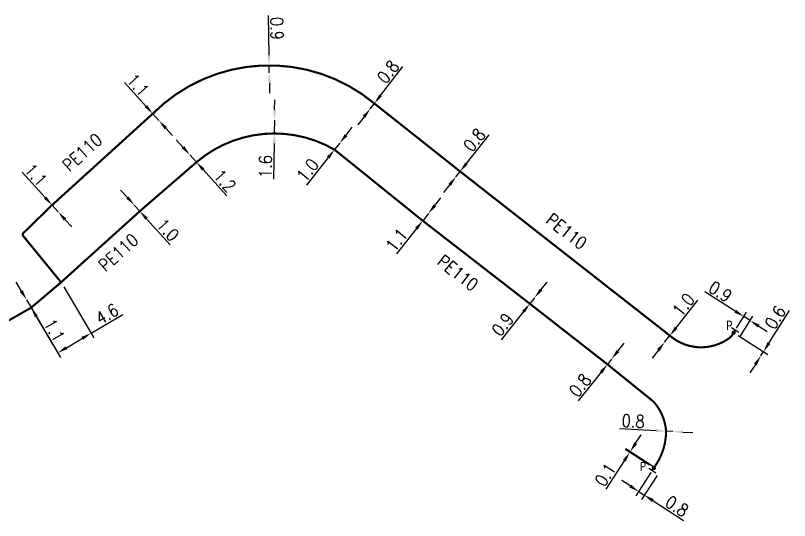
# Model space of a CAD drawing. Header units: millimetres. Extents: x 113999 to 115000, y 123996 to 125006.
# Drawn here: x 114754 to 114846.3, y 124820.3 to 124880.4 of the extents above; entities that cross this region are included whole.
import ezdxf
from ezdxf.enums import TextEntityAlignment as Align

# ---------------------------------------------------------------- set-up
doc = ezdxf.new("R2010")
doc.units = ezdxf.units.MM
doc.header["$PDMODE"] = 34
doc.linetypes.add('L_25_PE', pattern=[2000, 1000, 1000])
doc.layers.get('0').update_dxf_attribs({"linetype": 'CONTINUOUS'})
doc.layers.get('Defpoints').update_dxf_attribs({"linetype": 'CONTINUOUS'})
for name, color, linetype in [('L_150', 1, 'CONTINUOUS'), ('L_300', 7, 'CONTINUOUS'), ('L_340', 7, 'CONTINUOUS')]:
    doc.layers.add(name, color=color, linetype=linetype)
doc.styles.add('G_ROMANS', font='ROMANS.SHX', dxfattribs={"width": 0.75})
doc.styles.get("Standard").update_dxf_attribs({"font": 'romans.shx', "width": 0.85})
doc.dimstyles.get("Standard").update_dxf_attribs({"dimtxt": 1.5, "dimasz": 1.2, "dimexe": 0.625, "dimexo": 0.625, "dimgap": 0.25, "dimtad": 1, "dimdec": 1, "dimzin": 0, "dimdsep": 46, "dimtxsty": 'Standard', "dimcen": -0.5, "dimadec": 0, "dimazin": 0, "dimtfac": 1, "dimtdec": 1, "dimtmove": 0, "dimatfit": 3, "dimfxl": 0, "dimtolj": 1, "dimtzin": 0, "dimarcsym": 0})

# ---------------------------------------------------------------- blocks, each defined once
blk = doc.blocks.new('*D439')
at = {"layer": 'Defpoints', "color": 0, "linetype": 'Continuous', "transparency": 16777216}
for p in [(114755.34, 124846.617), (114755.901, 124845.667), (114755.901, 124845.667)]:
    blk.add_point(p, dxfattribs=at)
at = {"layer": 'L_150', "color": 0, "linetype": 'Continuous', "lineweight": -2, "transparency": 16777216}
for p, q in [((114754.73, 124847.65), (114754.12, 124848.684)), ((114755.34, 124846.617), (114755.901, 124845.667)), ((114756.511, 124844.634), (114758.455, 124841.34))]:
    blk.add_line(p, q, dxfattribs=at)
at = {"layer": 'L_150', "color": 0, "linetype": 'Continuous', "transparency": 16777216}
for points in [[(114754.902, 124847.752), (114754.558, 124847.549), (114755.34, 124846.617)], [(114756.683, 124844.735), (114756.338, 124844.532), (114755.901, 124845.667)]]:
    blk.add_solid(points, dxfattribs=at)
at = {"layer": 'L_150', "color": 0, "linetype": 'Continuous', "transparency": 16777216, "insert": (114758.649, 124842.978), "char_height": 1.5, "attachment_point": 5, "rotation": 300.54964}
blk.add_mtext('\\A1;1.1', dxfattribs=at)
blk = doc.blocks.new('*D440')
at = {"layer": 'Defpoints', "color": 0, "linetype": 'Continuous', "transparency": 16777216}
for p in [(114768.174, 124857.886), (114768.843, 124857.146), (114768.843, 124857.146)]:
    blk.add_point(p, dxfattribs=at)
at = {"layer": 'L_150', "color": 0, "linetype": 'Continuous', "lineweight": -2, "transparency": 16777216}
for p, q in [((114767.369, 124858.776), (114766.564, 124859.666)), ((114768.174, 124857.886), (114768.843, 124857.146)), ((114769.648, 124856.256), (114772.458, 124853.149))]:
    blk.add_line(p, q, dxfattribs=at)
at = {"layer": 'L_150', "color": 0, "linetype": 'Continuous', "transparency": 16777216}
for points in [[(114767.517, 124858.91), (114767.221, 124858.642), (114768.174, 124857.886)], [(114769.797, 124856.39), (114769.5, 124856.122), (114768.843, 124857.146)]]:
    blk.add_solid(points, dxfattribs=at)
at = {"layer": 'L_150', "color": 0, "linetype": 'Continuous', "transparency": 16777216, "insert": (114772.197, 124854.928), "char_height": 1.5, "attachment_point": 5, "rotation": 312.12767}
blk.add_mtext('\\A1;1.0', dxfattribs=at)
blk = doc.blocks.new('*D441')
at = {"layer": 'Defpoints', "color": 0, "linetype": 'Continuous', "transparency": 16777216}
for p in [(114774.795, 124863.874), (114775.599, 124862.985), (114775.599, 124862.985)]:
    blk.add_point(p, dxfattribs=at)
at = {"layer": 'L_150', "color": 0, "linetype": 'Continuous', "lineweight": -2, "transparency": 16777216}
for p, q in [((114773.99, 124864.764), (114773.185, 124865.654)), ((114774.795, 124863.874), (114775.599, 124862.985)), ((114776.404, 124862.095), (114779.214, 124858.988))]:
    blk.add_line(p, q, dxfattribs=at)
at = {"layer": 'L_150', "color": 0, "linetype": 'Continuous', "transparency": 16777216}
for points in [[(114774.138, 124864.898), (114773.841, 124864.63), (114774.795, 124863.874)], [(114776.553, 124862.229), (114776.256, 124861.96), (114775.599, 124862.985)]]:
    blk.add_solid(points, dxfattribs=at)
at = {"layer": 'L_150', "color": 0, "linetype": 'Continuous', "transparency": 16777216, "insert": (114778.953, 124860.767), "char_height": 1.5, "attachment_point": 5, "rotation": 312.12767}
blk.add_mtext('\\A1;1.2', dxfattribs=at)
blk = doc.blocks.new('*D442')
at = {"layer": 'Defpoints', "color": 0, "linetype": 'Continuous', "transparency": 16777216}
for p in [(114792.665, 124865.255), (114792.044, 124864.473), (114792.044, 124864.473)]:
    blk.add_point(p, dxfattribs=at)
at = {"layer": 'L_150', "color": 0, "linetype": 'Continuous', "lineweight": -2, "transparency": 16777216}
for p, q in [((114793.411, 124866.196), (114794.157, 124867.136)), ((114792.665, 124865.255), (114792.044, 124864.473)), ((114791.298, 124863.532), (114788.695, 124860.25))]:
    blk.add_line(p, q, dxfattribs=at)
at = {"layer": 'L_150', "color": 0, "linetype": 'Continuous', "transparency": 16777216}
for points in [[(114793.254, 124866.32), (114793.568, 124866.071), (114792.665, 124865.255)], [(114791.142, 124863.657), (114791.455, 124863.408), (114792.044, 124864.473)]]:
    blk.add_solid(points, dxfattribs=at)
at = {"layer": 'L_150', "color": 0, "linetype": 'Continuous', "transparency": 16777216, "insert": (114788.84, 124862.043), "char_height": 1.5, "attachment_point": 5, "rotation": 51.57592}
blk.add_mtext('\\A1;1.0', dxfattribs=at)
blk = doc.blocks.new('*D443')
at = {"layer": 'Defpoints', "color": 0, "linetype": 'Continuous', "transparency": 16777216}
for p in [(114803.234, 124856.872), (114802.552, 124856.012), (114802.552, 124856.012)]:
    blk.add_point(p, dxfattribs=at)
at = {"layer": 'L_150', "color": 0, "linetype": 'Continuous', "lineweight": -2, "transparency": 16777216}
for p, q in [((114803.98, 124857.812), (114804.725, 124858.752)), ((114803.234, 124856.872), (114802.552, 124856.012)), ((114801.806, 124855.071), (114799.429, 124852.075))]:
    blk.add_line(p, q, dxfattribs=at)
at = {"layer": 'L_150', "color": 0, "linetype": 'Continuous', "transparency": 16777216}
for points in [[(114803.823, 124857.936), (114804.136, 124857.688), (114803.234, 124856.872)], [(114801.649, 124855.196), (114801.962, 124854.947), (114802.552, 124856.012)]]:
    blk.add_solid(points, dxfattribs=at)
at = {"layer": 'L_150', "color": 0, "linetype": 'Continuous', "transparency": 16777216, "insert": (114799.461, 124853.725), "char_height": 1.5, "attachment_point": 5, "rotation": 51.57592}
blk.add_mtext('\\A1;1.1', dxfattribs=at)
blk = doc.blocks.new('*D444')
at = {"layer": 'Defpoints', "color": 0, "linetype": 'Continuous', "transparency": 16777216}
for p in [(114815.312, 124846.134), (114815.312, 124846.134), (114815.873, 124846.841)]:
    blk.add_point(p, dxfattribs=at)
at = {"layer": 'L_150', "color": 0, "linetype": 'Continuous', "lineweight": -2, "transparency": 16777216}
for p, q in [((114816.62, 124847.781), (114817.367, 124848.72)), ((114815.873, 124846.841), (114815.312, 124846.134)), ((114814.565, 124845.195), (114811.883, 124841.82))]:
    blk.add_line(p, q, dxfattribs=at)
at = {"layer": 'L_150', "color": 0, "linetype": 'Continuous', "transparency": 16777216}
for points in [[(114816.464, 124847.905), (114816.777, 124847.656), (114815.873, 124846.841)], [(114814.408, 124845.319), (114814.721, 124845.07), (114815.312, 124846.134)]]:
    blk.add_solid(points, dxfattribs=at)
at = {"layer": 'L_150', "color": 0, "linetype": 'Continuous', "transparency": 16777216, "insert": (114812.068, 124843.66), "char_height": 1.5, "attachment_point": 5, "rotation": 51.52184}
blk.add_mtext('\\A1;0.9', dxfattribs=at)
blk = doc.blocks.new('*D445')
at = {"layer": 'Defpoints', "color": 0, "linetype": 'Continuous', "transparency": 16777216}
for p in [(114824.556, 124838.921), (114824.556, 124838.921), (114825.052, 124839.546)]:
    blk.add_point(p, dxfattribs=at)
at = {"layer": 'L_150', "color": 0, "linetype": 'Continuous', "lineweight": -2, "transparency": 16777216}
for p, q in [((114825.799, 124840.485), (114826.546, 124841.425)), ((114824.067, 124839.31), (114824.067, 124839.31)), ((114825.052, 124839.546), (114824.556, 124838.921)), ((114823.809, 124837.982), (114821.089, 124834.56))]:
    blk.add_line(p, q, dxfattribs=at)
at = {"layer": 'L_150', "color": 0, "linetype": 'Continuous', "transparency": 16777216}
for points in [[(114825.642, 124840.61), (114825.956, 124840.361), (114825.052, 124839.546)], [(114823.653, 124838.106), (114823.966, 124837.857), (114824.556, 124838.921)]]:
    blk.add_solid(points, dxfattribs=at)
at = {"layer": 'L_150', "color": 0, "linetype": 'Continuous', "transparency": 16777216, "insert": (114821.293, 124836.423), "char_height": 1.5, "attachment_point": 5, "rotation": 51.52184}
blk.add_mtext('\\A1;0.8', dxfattribs=at)
blk = doc.blocks.new('*D446')
at = {"layer": 'Defpoints', "color": 0, "linetype": 'Continuous', "transparency": 16777216}
for p in [(114831.549, 124830.963), (114831.549, 124830.963), (114832.346, 124830.921)]:
    blk.add_point(p, dxfattribs=at)
at = {"layer": 'L_150', "color": 0, "linetype": 'Continuous', "lineweight": -2, "transparency": 16777216}
for p, q in [((114830.35, 124831.025), (114825.985, 124831.254)), ((114832.346, 124830.921), (114831.549, 124830.963)), ((114833.545, 124830.858), (114834.743, 124830.795))]:
    blk.add_line(p, q, dxfattribs=at)
at = {"layer": 'L_150', "color": 0, "linetype": 'Continuous', "transparency": 16777216}
for points in [[(114830.361, 124831.225), (114830.34, 124830.826), (114831.549, 124830.963)], [(114833.555, 124831.058), (114833.534, 124830.658), (114832.346, 124830.921)]]:
    blk.add_solid(points, dxfattribs=at)
at = {"layer": 'L_150', "color": 0, "linetype": 'Continuous', "transparency": 16777216, "insert": (114827.621, 124832.17), "char_height": 1.5, "attachment_point": 5, "rotation": 356.99638}
blk.add_mtext('\\A1;0.8', dxfattribs=at)
blk = doc.blocks.new('*D447')
at = {"layer": 'Defpoints', "color": 0, "linetype": 'Continuous', "transparency": 16777216}
for p in [(114830.085, 124826.583), (114830.805, 124826.233), (114828.279, 124823.792)]:
    blk.add_point(p, dxfattribs=at)
at = {"layer": 'L_300', "color": 0, "linetype": 'Continuous', "lineweight": -2, "transparency": 16777216}
for p, q in [((114829.745, 124826.059), (114827.94, 124823.267)), ((114827.272, 124824.443), (114826.264, 124825.095)), ((114830.466, 124825.708), (114828.608, 124822.835)), ((114828.279, 124823.792), (114828.947, 124823.36)), ((114829.955, 124822.708), (114833.625, 124820.334))]:
    blk.add_line(p, q, dxfattribs=at)
at = {"layer": 'L_300', "color": 0, "linetype": 'Continuous', "transparency": 16777216}
for points in [[(114827.38, 124824.611), (114827.163, 124824.275), (114828.279, 124823.792)], [(114830.063, 124822.876), (114829.846, 124822.54), (114828.947, 124823.36)]]:
    blk.add_solid(points, dxfattribs=at)
at = {"layer": 'L_300', "color": 0, "linetype": 'Continuous', "transparency": 16777216, "insert": (114832.837, 124822.035), "char_height": 1.5, "attachment_point": 5, "rotation": 327.10898}
blk.add_mtext('\\A1;0.8', dxfattribs=at)
blk = doc.blocks.new('*D448')
at = {"layer": 'Defpoints', "color": 0, "linetype": 'Continuous', "transparency": 16777216}
for p in [(114827.214, 124828.44), (114830.085, 124826.583), (114830.805, 124826.233)]:
    blk.add_point(p, dxfattribs=at)
at = {"layer": 'L_300', "color": 0, "linetype": 'Continuous', "lineweight": -2, "transparency": 16777216}
for p, q in [((114827.918, 124829.529), (114828.57, 124830.537)), ((114829.56, 124826.923), (114826.689, 124828.779)), ((114830.28, 124826.573), (114826.742, 124828.861)), ((114827.267, 124828.522), (114827.214, 124828.44)), ((114826.562, 124827.432), (114824.386, 124824.067))]:
    blk.add_line(p, q, dxfattribs=at)
at = {"layer": 'L_300', "color": 0, "linetype": 'Continuous', "transparency": 16777216}
for points in [[(114827.75, 124829.638), (114828.086, 124829.421), (114827.267, 124828.522)], [(114826.394, 124827.541), (114826.73, 124827.324), (114827.214, 124828.44)]]:
    blk.add_solid(points, dxfattribs=at)
at = {"layer": 'L_300', "color": 0, "linetype": 'Continuous', "transparency": 16777216, "insert": (114824.308, 124825.789), "char_height": 1.5, "attachment_point": 5, "rotation": 57.10898}
blk.add_mtext('\\A1;0.1', dxfattribs=at)
blk = doc.blocks.new('*D449')
at = {"layer": 'Defpoints', "color": 0, "linetype": 'Continuous', "transparency": 16777216}
for p in [(114839.591, 124842.693), (114842.829, 124839.925), (114843.15, 124840.431)]:
    blk.add_point(p, dxfattribs=at)
at = {"layer": 'L_300', "color": 0, "linetype": 'Continuous', "lineweight": -2, "transparency": 16777216}
for p, q in [((114843.794, 124841.444), (114846.251, 124845.311)), ((114840.118, 124842.358), (114843.678, 124840.096)), ((114842.829, 124839.925), (114843.15, 124840.431)), ((114842.185, 124838.912), (114841.541, 124837.899))]:
    blk.add_line(p, q, dxfattribs=at)
at = {"layer": 'L_300', "color": 0, "linetype": 'Continuous', "transparency": 16777216}
for points in [[(114843.625, 124841.551), (114843.962, 124841.337), (114843.15, 124840.431)], [(114842.016, 124839.019), (114842.354, 124838.805), (114842.829, 124839.925)]]:
    blk.add_solid(points, dxfattribs=at)
at = {"layer": 'L_300', "color": 0, "linetype": 'Continuous', "transparency": 16777216, "insert": (114844.556, 124844.509), "char_height": 1.5, "attachment_point": 5, "rotation": 57.56897}
blk.add_mtext('\\A1;0.6', dxfattribs=at)
blk = doc.blocks.new('*D450')
at = {"layer": 'Defpoints', "color": 0, "linetype": 'Continuous', "transparency": 16777216}
for p in [(114840.805, 124844.605), (114839.591, 124842.693), (114840.027, 124841.705)]:
    blk.add_point(p, dxfattribs=at)
at = {"layer": 'L_300', "color": 0, "linetype": 'Continuous', "lineweight": -2, "transparency": 16777216}
for p, q in [((114839.793, 124845.248), (114836.154, 124847.56)), ((114839.926, 124843.22), (114841.141, 124845.132)), ((114840.363, 124842.232), (114841.899, 124844.651)), ((114841.564, 124844.123), (114840.805, 124844.605)), ((114842.577, 124843.479), (114843.589, 124842.836))]:
    blk.add_line(p, q, dxfattribs=at)
at = {"layer": 'L_300', "color": 0, "linetype": 'Continuous', "transparency": 16777216}
for points in [[(114839.9, 124845.417), (114839.685, 124845.08), (114840.805, 124844.605)], [(114842.684, 124843.648), (114842.469, 124843.311), (114841.564, 124844.123)]]:
    blk.add_solid(points, dxfattribs=at)
at = {"layer": 'L_300', "color": 0, "linetype": 'Continuous', "transparency": 16777216, "insert": (114838.003, 124847.57), "char_height": 1.5, "attachment_point": 5, "rotation": 327.56897}
blk.add_mtext('\\A1;0.9', dxfattribs=at)
blk = doc.blocks.new('*D451')
at = {"layer": 'Defpoints', "color": 0, "linetype": 'Continuous', "transparency": 16777216}
for p in [(114796.298, 124869.338), (114796.786, 124869.971), (114796.786, 124869.971)]:
    blk.add_point(p, dxfattribs=at)
at = {"layer": 'L_150', "color": 0, "linetype": 'Continuous', "lineweight": -2, "transparency": 16777216}
for p, q in [((114797.517, 124870.923), (114800.182, 124874.388)), ((114796.298, 124869.338), (114796.786, 124869.971)), ((114795.567, 124868.387), (114794.836, 124867.435))]:
    blk.add_line(p, q, dxfattribs=at)
at = {"layer": 'L_150', "color": 0, "linetype": 'Continuous', "transparency": 16777216}
for points in [[(114797.359, 124871.045), (114797.676, 124870.801), (114796.786, 124869.971)], [(114795.408, 124868.508), (114795.726, 124868.265), (114796.298, 124869.338)]]:
    blk.add_solid(points, dxfattribs=at)
at = {"layer": 'L_150', "color": 0, "linetype": 'Continuous', "transparency": 16777216, "insert": (114798.422, 124873.741), "char_height": 1.5, "attachment_point": 5, "rotation": 52.44314}
blk.add_mtext('\\A1;0.8', dxfattribs=at)
blk = doc.blocks.new('*D452')
at = {"layer": 'Defpoints', "color": 0, "linetype": 'Continuous', "transparency": 16777216}
for p in [(114784.261, 124874.505), (114784.261, 124874.505), (114784.276, 124873.605)]:
    blk.add_point(p, dxfattribs=at)
at = {"layer": 'L_150', "color": 0, "linetype": 'Continuous', "lineweight": -2, "transparency": 16777216}
for p, q in [((114784.241, 124875.705), (114784.162, 124880.442)), ((114784.276, 124873.605), (114784.261, 124874.505)), ((114784.886, 124874.515), (114784.886, 124874.515)), ((114784.9, 124873.615), (114784.9, 124873.615)), ((114784.295, 124872.405), (114784.315, 124871.205))]:
    blk.add_line(p, q, dxfattribs=at)
at = {"layer": 'L_150', "color": 0, "linetype": 'Continuous', "transparency": 16777216}
for points in [[(114784.441, 124875.708), (114784.041, 124875.701), (114784.261, 124874.505)], [(114784.495, 124872.408), (114784.095, 124872.402), (114784.276, 124873.605)]]:
    blk.add_solid(points, dxfattribs=at)
at = {"layer": 'L_150', "color": 0, "linetype": 'Continuous', "transparency": 16777216, "insert": (114785.188, 124878.903), "char_height": 1.5, "attachment_point": 5, "rotation": 270.94996}
blk.add_mtext('\\A1;0.9', dxfattribs=at)
blk = doc.blocks.new('*D453')
at = {"layer": 'Defpoints', "color": 0, "linetype": 'Continuous', "transparency": 16777216}
for p in [(114770.387, 124868.753), (114770.387, 124868.753), (114771.128, 124867.935)]:
    blk.add_point(p, dxfattribs=at)
at = {"layer": 'L_150', "color": 0, "linetype": 'Continuous', "lineweight": -2, "transparency": 16777216}
for p, q in [((114769.581, 124869.642), (114767.012, 124872.476)), ((114771.128, 124867.935), (114770.387, 124868.753)), ((114771.934, 124867.045), (114772.74, 124866.156))]:
    blk.add_line(p, q, dxfattribs=at)
at = {"layer": 'L_150', "color": 0, "linetype": 'Continuous', "transparency": 16777216}
for points in [[(114769.729, 124869.776), (114769.433, 124869.507), (114770.387, 124868.753)], [(114772.082, 124867.18), (114771.786, 124866.911), (114771.128, 124867.935)]]:
    blk.add_solid(points, dxfattribs=at)
at = {"layer": 'L_150', "color": 0, "linetype": 'Continuous', "transparency": 16777216, "insert": (114768.635, 124872.175), "char_height": 1.5, "attachment_point": 5, "rotation": 312.18316}
blk.add_mtext('\\A1;1.1', dxfattribs=at)
blk = doc.blocks.new('*D454')
at = {"layer": 'Defpoints', "color": 0, "linetype": 'Continuous', "transparency": 16777216}
for p in [(114758.386, 124857.871), (114758.386, 124857.871), (114759.124, 124857.057)]:
    blk.add_point(p, dxfattribs=at)
at = {"layer": 'L_150', "color": 0, "linetype": 'Continuous', "lineweight": -2, "transparency": 16777216}
for p, q in [((114757.581, 124858.76), (114754.844, 124861.78)), ((114759.124, 124857.057), (114758.386, 124857.871)), ((114759.93, 124856.168), (114760.736, 124855.278))]:
    blk.add_line(p, q, dxfattribs=at)
at = {"layer": 'L_150', "color": 0, "linetype": 'Continuous', "transparency": 16777216}
for points in [[(114757.729, 124858.895), (114757.432, 124858.626), (114758.386, 124857.871)], [(114760.078, 124856.302), (114759.782, 124856.033), (114759.124, 124857.057)]]:
    blk.add_solid(points, dxfattribs=at)
at = {"layer": 'L_150', "color": 0, "linetype": 'Continuous', "transparency": 16777216, "insert": (114756.466, 124861.479), "char_height": 1.5, "attachment_point": 5, "rotation": 312.18316}
blk.add_mtext('\\A1;1.1', dxfattribs=at)
blk = doc.blocks.new('*D455')
at = {"layer": 'Defpoints', "color": 0, "linetype": 'Continuous', "transparency": 16777216}
for p in [(114784.889, 124868.003), (114784.865, 124866.401), (114784.865, 124866.401)]:
    blk.add_point(p, dxfattribs=at)
at = {"layer": 'L_150', "color": 0, "linetype": 'Continuous', "lineweight": -2, "transparency": 16777216}
for p, q in [((114784.905, 124869.203), (114784.922, 124870.403)), ((114784.265, 124868.012), (114784.263, 124868.012)), ((114784.888, 124868.003), (114784.865, 124866.401)), ((114784.848, 124865.201), (114784.788, 124860.952))]:
    blk.add_line(p, q, dxfattribs=at)
at = {"layer": 'L_150', "color": 0, "linetype": 'Continuous', "transparency": 16777216}
for points in [[(114784.705, 124869.206), (114785.105, 124869.2), (114784.888, 124868.003)], [(114784.648, 124865.204), (114785.048, 124865.198), (114784.865, 124866.401)]]:
    blk.add_solid(points, dxfattribs=at)
at = {"layer": 'L_150', "color": 0, "linetype": 'Continuous', "transparency": 16777216, "insert": (114783.809, 124862.46), "char_height": 1.5, "attachment_point": 5, "rotation": 89.19015}
blk.add_mtext('\\A1;1.6', dxfattribs=at)
blk = doc.blocks.new('*D456')
at = {"layer": 'Defpoints', "color": 0, "linetype": 'Continuous', "transparency": 16777216}
for p in [(114831.371, 124841.555), (114831.992, 124842.339), (114831.992, 124842.339)]:
    blk.add_point(p, dxfattribs=at)
at = {"layer": 'L_150', "color": 0, "linetype": 'Continuous', "lineweight": -2, "transparency": 16777216}
for p, q in [((114832.738, 124843.279), (114835.34, 124846.563)), ((114831.371, 124841.555), (114831.992, 124842.339)), ((114830.626, 124840.615), (114829.881, 124839.674))]:
    blk.add_line(p, q, dxfattribs=at)
at = {"layer": 'L_150', "color": 0, "linetype": 'Continuous', "transparency": 16777216}
for points in [[(114832.581, 124843.404), (114832.895, 124843.155), (114831.992, 124842.339)], [(114830.469, 124840.739), (114830.783, 124840.49), (114831.371, 124841.555)]]:
    blk.add_solid(points, dxfattribs=at)
at = {"layer": 'L_150', "color": 0, "linetype": 'Continuous', "transparency": 16777216, "insert": (114833.628, 124846.012), "char_height": 1.5, "attachment_point": 5, "rotation": 51.60614}
blk.add_mtext('\\A1;1.0', dxfattribs=at)
blk = doc.blocks.new('*D457')
at = {"layer": 'Defpoints', "color": 0, "linetype": 'Continuous', "transparency": 16777216}
for p in [(114807.009, 124861.877), (114807.009, 124861.877), (114806.513, 124861.25)]:
    blk.add_point(p, dxfattribs=at)
at = {"layer": 'L_150', "color": 0, "linetype": 'Continuous', "lineweight": -2, "transparency": 16777216}
for p, q in [((114807.754, 124862.817), (114810.469, 124866.244)), ((114806.513, 124861.25), (114807.009, 124861.877)), ((114805.768, 124860.309), (114805.023, 124859.368))]:
    blk.add_line(p, q, dxfattribs=at)
at = {"layer": 'L_150', "color": 0, "linetype": 'Continuous', "transparency": 16777216}
for points in [[(114807.598, 124862.942), (114807.911, 124862.693), (114807.009, 124861.877)], [(114805.611, 124860.433), (114805.924, 124860.185), (114806.513, 124861.25)]]:
    blk.add_solid(points, dxfattribs=at)
at = {"layer": 'L_150', "color": 0, "linetype": 'Continuous', "transparency": 16777216, "insert": (114808.7, 124865.622), "char_height": 1.5, "attachment_point": 5, "rotation": 51.61935}
blk.add_mtext('\\A1;0.8', dxfattribs=at)
blk = doc.blocks.new('*D458')
at = {"layer": 'Defpoints', "color": 0, "linetype": 'Continuous', "transparency": 16777216}
for p in [(114759.465, 124848.685), (114755.34, 124846.617), (114763.038, 124842.63)]:
    blk.add_point(p, dxfattribs=at)
at = {"layer": 'L_150', "color": 0, "linetype": 'Continuous', "lineweight": -2, "transparency": 16777216}
for p, q in [((114759.782, 124848.147), (114763.356, 124842.092)), ((114755.658, 124846.079), (114759.392, 124839.752)), ((114763.038, 124842.63), (114766.803, 124844.852)), ((114760.107, 124840.901), (114762.005, 124842.021))]:
    blk.add_line(p, q, dxfattribs=at)
at = {"layer": 'L_150', "color": 0, "linetype": 'Continuous', "transparency": 16777216}
for points in [[(114761.903, 124842.193), (114762.107, 124841.848), (114763.038, 124842.63)], [(114760.006, 124841.073), (114760.209, 124840.728), (114759.074, 124840.291)]]:
    blk.add_solid(points, dxfattribs=at)
at = {"layer": 'L_150', "color": 0, "linetype": 'Continuous', "transparency": 16777216, "insert": (114764.929, 124844.908), "char_height": 1.5, "attachment_point": 5, "rotation": 30.54964}
blk.add_mtext('\\A1;4.6', dxfattribs=at)
blk = doc.blocks.new('L_340_07')
at = {"color": 0, "linetype": 'Continuous', "const_width": 0.25, "flags": 128}
blk.add_lwpolyline([(0, 0), (0.35, 0)], dxfattribs=at)
at = {"color": 0, "linetype": 'Continuous', "flags": 128}
blk.add_lwpolyline([(0.35, -0.5), (0.35, 0.5)], dxfattribs=at)
at = {"color": 0, "linetype": 'Continuous', "width": 0.75, "flags": 3}
for tag, p in [('DEF_LEG', (0.723, -3.465)), ('DEF_COUP', (0.723, -5.965)), ('DEF_TYPE', (0.723, -8.465))]:
    blk.add_attdef(tag, text='', height=1.2, dxfattribs=at).set_placement(p, align=Align.MIDDLE)
blk = doc.blocks.new('L_300_12')
at = {"color": 0, "linetype": 'Continuous', "const_width": 0.248, "flags": 128}
blk.add_lwpolyline([(-0.126, 0, 1), (0.126, 0, 1)], format="xyb", close=True, dxfattribs=at)
at = {"linetype": 'Continuous', "style": 'G_ROMANS', "width": 0.75}
blk.add_attdef('P', text='', height=1, dxfattribs=at).set_placement((0, 1.331), align=Align.MIDDLE_CENTER)
at = {"color": 0, "linetype": 'Continuous', "width": 0.75, "flags": 3}
for tag, p in [('DEF_LEG', (0, -5)), ('DEF_COUP', (0, -7.5)), ('DEF_TYPE', (0, -10))]:
    blk.add_attdef(tag, text='', height=1.2, dxfattribs=at).set_placement(p, align=Align.MIDDLE)

msp = doc.modelspace()

# ---------------------------------------------------------------- linework, layer by layer
at = {"layer": 'L_150', "linetype": 'L_25_PE', "flags": 128}
msp.add_lwpolyline([(114839.591, 124842.693, 0.25, 0.25, 0), (114839.279, 124842.202, 0.25, 0.25, -0.086932), (114839.279, 124842.202, 0.25, 0.25, -0.363089), (114831.992, 124842.339, 0.25, 0.25, 0), (114831.992, 124842.339, 0.25, 0.25, 0), (114831.992, 124842.339, 0.25, 0.25, 0), (114807.006, 124861.88, 0.25, 0.25, 0), (114796.786, 124869.971, 0.25, 0.25, 0), (114796.786, 124869.971, 0.25, 0.25, 0), (114796.786, 124869.971, 0.25, 0.25, 0), (114796.786, 124869.971, 0.25, 0.25, 0.388034), (114770.387, 124868.753, 0.25, 0.25, 0), (114770.387, 124868.753, 0.25, 0.25, 0), (114758.386, 124857.871, 0.25, 0.25, 0), (114754.968, 124854.542, 0.25, 0.25, 0.392031), (114754.951, 124854.203, 0.25, 0.25, 0), (114759.465, 124848.685, 0, 0, 0)], format="xyseb", dxfattribs=at)
at = {"layer": 'L_150', "linetype": 'L_25_PE', "const_width": 0.25, "flags": 128}
msp.add_lwpolyline([(114830.085, 124826.583, 0.158867), (114831.548, 124830.962, 0.164147), (114830.061, 124834.474), (114830.061, 124834.474), (114824.556, 124838.921), (114815.312, 124846.134), (114802.552, 124856.012), (114792.044, 124864.473, 0.132269), (114784.865, 124866.401, 0.178185), (114775.599, 124862.985), (114768.843, 124857.146), (114759.465, 124848.685), (114755.901, 124845.667), (114749.534, 124842.03), (114741.475, 124837.243), (114741.475, 124837.243, 0.099098), (114735.56, 124830.964), (114734.962, 124830.044)], format="xyb", dxfattribs=at)

# ---------------------------------------------------------------- block references
at = {"layer": 'L_300', "ltscale": 0.5}
ref = msp.add_blockref('L_300_12', (114839.591, 124842.693), dxfattribs=at)
ref.add_attrib('P', 'P', dxfattribs={"layer": '0', "linetype": 'Continuous', "ltscale": 0.5, "height": 1, "style": 'G_ROMANS', "width": 0.75}).set_placement((114839.081, 124843.542), align=Align.MIDDLE_CENTER)
ref = msp.add_blockref('L_300_12', (114830.085, 124826.583), dxfattribs=at)
ref.add_attrib('P', 'P', dxfattribs={"layer": '0', "linetype": 'Continuous', "ltscale": 0.5, "height": 1, "style": 'G_ROMANS', "width": 0.75}).set_placement((114828.801, 124826.752), align=Align.MIDDLE_CENTER)
at = {"layer": 'L_340'}
for p, rotation in [((114839.591, 124842.693), 57.56897345856019), ((114830.085, 124826.583), 237.5216975727139)]:
    msp.add_blockref('L_340_07', p, dxfattribs=dict(at, rotation=rotation))

# ---------------------------------------------------------------- texts
at = {"layer": 'L_150', "linetype": 'Continuous', "width": 0.85}
for rotation, p in [(42.20346, (114760.474, 124861.757)), (321.61135, (114817.073, 124855.869)), (42.12767, (114764.772, 124849.845)), (321.52184, (114804.122, 124850.925))]:
    msp.add_text('PE110', height=1.5, rotation=rotation, dxfattribs=at).set_placement(p)

# ---------------------------------------------------------------- dimensions: what is measured, and where the dimension line sits
at = {"layer": 'L_150', "linetype": 'Continuous'}
for base, p1, p2, angle, picture, middle in [((114784.261, 124874.505), (114784.276, 124873.605), (114784.261, 124874.505), 270.94996, '*D452', (114784.188, 124878.886)), ((114796.786, 124869.971), (114796.298, 124869.338), (114796.786, 124869.971), 232.44314, '*D451', (114799.215, 124873.131)), ((114770.387, 124868.753), (114771.128, 124867.935), (114770.387, 124868.753), 312.18316, '*D453', (114767.894, 124871.504)), ((114784.865, 124866.401), (114784.889, 124868.003), (114784.865, 124866.401), 269.19015, '*D455', (114784.809, 124862.446)), ((114807.009, 124861.877), (114806.513, 124861.25), (114807.009, 124861.877), 231.61935, '*D457', (114809.484, 124865.001)), ((114792.044, 124864.473), (114792.665, 124865.255), (114792.044, 124864.473), 51.57592, '*D442', (114789.624, 124861.421)), ((114775.599, 124862.985), (114774.795, 124863.874), (114775.599, 124862.985), 132.12767, '*D441', (114778.212, 124860.096)), ((114758.386, 124857.871), (114759.124, 124857.057), (114758.386, 124857.871), 312.18316, '*D454', (114755.725, 124860.808)), ((114768.843, 124857.146), (114768.174, 124857.886), (114768.843, 124857.146), 132.12767, '*D440', (114771.456, 124854.258)), ((114802.552, 124856.012), (114803.234, 124856.872), (114802.552, 124856.012), 51.57592, '*D443', (114800.244, 124853.103)), ((114755.901, 124845.667), (114755.34, 124846.617), (114755.901, 124845.667), 120.54964, '*D439', (114757.788, 124842.47)), ((114763.038, 124842.63), (114755.34, 124846.617), (114759.465, 124848.685), 210.54964, '*D458', (114765.437, 124844.046)), ((114815.312, 124846.134), (114815.873, 124846.841), (114815.312, 124846.134), 51.52184, '*D444', (114812.85, 124843.038)), ((114831.992, 124842.339), (114831.371, 124841.555), (114831.992, 124842.339), 231.60614, '*D456', (114834.411, 124845.391)), ((114824.556, 124838.921), (114825.052, 124839.546), (114824.556, 124838.921), 51.52184, '*D445', (114822.076, 124835.801)), ((114831.549, 124830.963), (114832.346, 124830.921), (114831.549, 124830.963), 356.99638, '*D446', (114827.568, 124831.171))]:
    dim = msp.add_linear_dim(base=base, p1=p1, p2=p2, angle=angle, dimstyle='Standard', dxfattribs=at)
    dim.commit()
    dim.dimension.update_dxf_attribs({"geometry": picture, "text_midpoint": middle, "dimtype": 160})
at = {"layer": 'L_300', "linetype": 'Continuous'}
for base, p1, p2, angle, picture, middle in [((114840.805, 124844.605), (114840.027, 124841.705), (114839.591, 124842.693), 327.56897, '*D450', (114837.467, 124846.726)), ((114843.15, 124840.431), (114842.829, 124839.925), (114839.591, 124842.693), 237.56897, '*D449', (114845.4, 124843.973)), ((114827.214, 124828.44), (114830.805, 124826.233), (114830.085, 124826.583), 57.10898, '*D448', (114825.148, 124825.246)), ((114828.279, 124823.792), (114830.805, 124826.233), (114830.085, 124826.583), 147.10898, '*D447', (114832.294, 124821.195))]:
    dim = msp.add_linear_dim(base=base, p1=p1, p2=p2, angle=angle, dimstyle='Standard', dxfattribs=at)
    dim.commit()
    dim.dimension.update_dxf_attribs({"geometry": picture, "text_midpoint": middle, "dimtype": 160})

doc.saveas('drawing.dxf')
